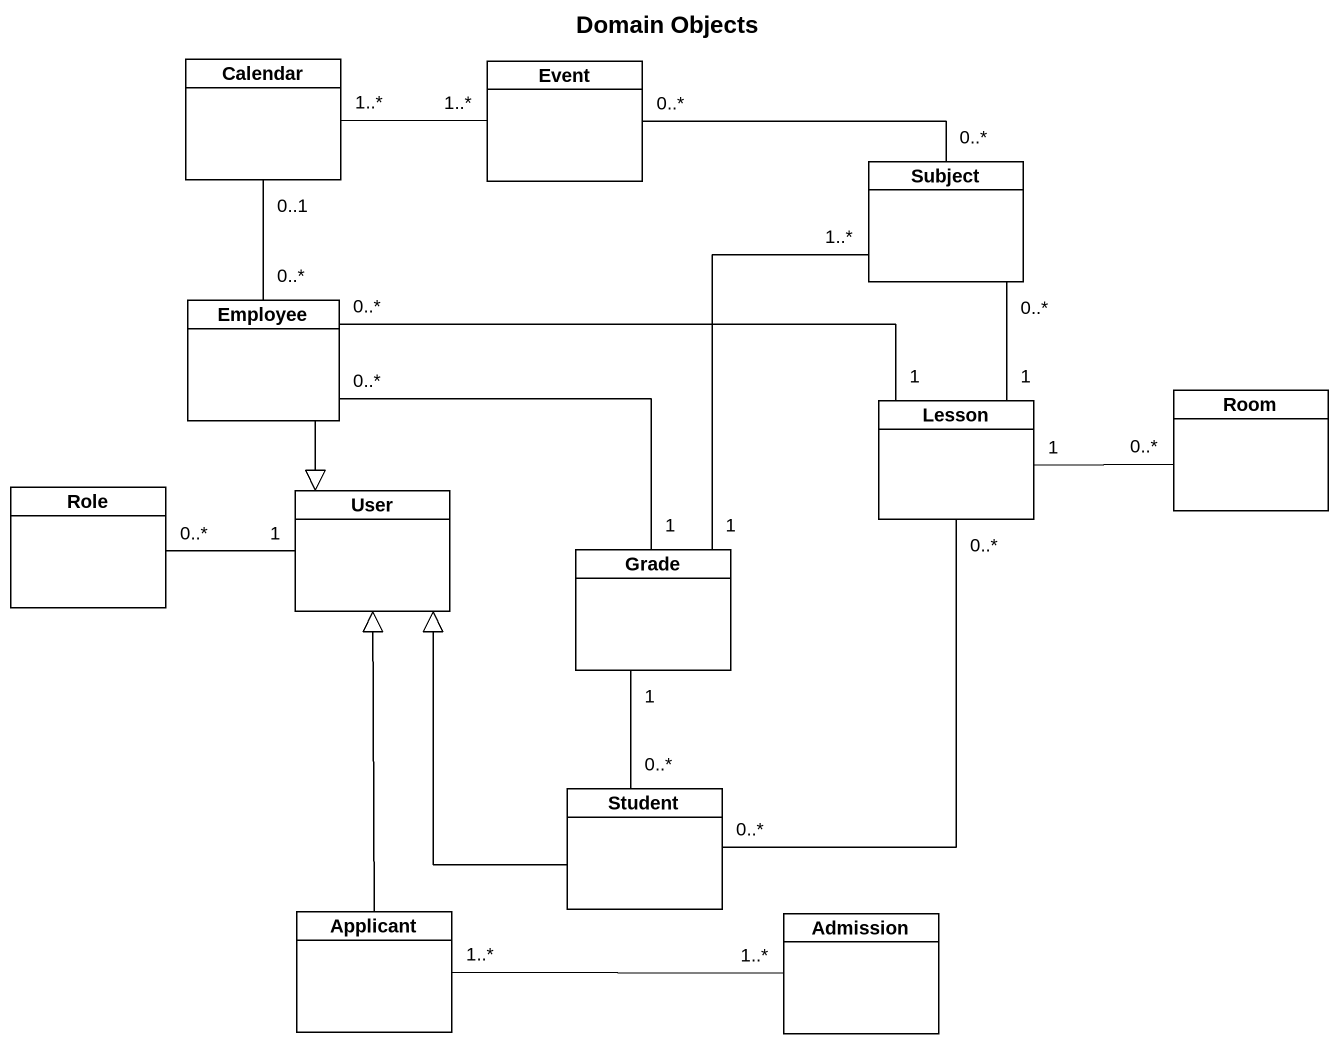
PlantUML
@startuml
title Domain Objects
hide circle
hide empty members
class Calendar
class Event
class Subject
class Employee
class Lesson
class Room
class Role
class User
class Grade
class Student
class Applicant
class Admission
Calendar "1..*" -right- "1..*" Event
Calendar "0..1" -- "0..*" Employee
Event "0..*" -right- "0..*" Subject
Employee "0..*" -right- "1" Lesson
Employee --|> User
Employee "0..*" -- "1" Grade
Lesson "1" -up- "0..*" Subject
Lesson "1" -right- "0..*" Room
User "1" -left- "0..*" Role
Grade "1" -up- "1..*" Subject
Student "0..*" -up- "0..*" Lesson
Student -up-|> User
Student "0..*" -up- "1" Grade
Applicant -up-|> User
Applicant "1..*" -right- "1..*" Admission
@enduml
